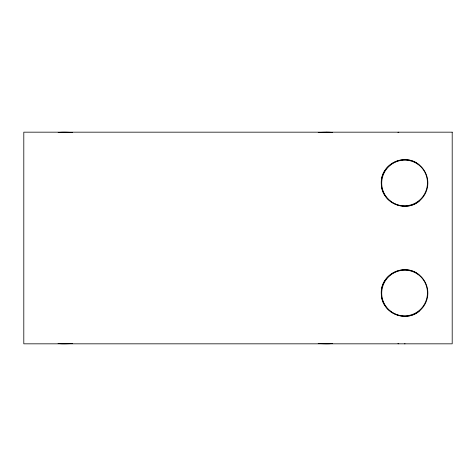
<?xml version="1.0" encoding="UTF-8"?>
<svg xmlns="http://www.w3.org/2000/svg" width="476" height="476" viewBox="0 0 476 476"><rect width="100%" height="100%" fill="white"/><g stroke="black" fill="none" stroke-linecap="round" stroke-linejoin="round"><path stroke-width="0.71" d="M419.862 200.539C406.183 213.641 380.871 202.478 381.306 183.552C379.931 164.654 404.648 152.272 418.969 164.672M419.862 310.596C406.183 323.698 380.871 312.536 381.306 293.609C379.931 274.712 404.648 262.33 418.969 274.729M397.948 132.608L398.805 132.173M404.576 343.827L405.046 343.827M397.948 343.392L398.805 343.827M72.412 343.493A23.021 2.332 -5.9 0 1 58.066 343.398M58.155 132.614A23.021 2.332 5.9 0 1 72.501 132.518M332.468 343.398A23.021 2.332 5.9 0 1 326.655 343.809A23.021 2.332 5.9 0 1 318.212 343.493M318.212 132.518A23.021 2.332 -5.9 0 1 326.655 132.203M326.655 132.185A23.021 2.332 -5.9 0 1 332.468 132.59M452.2 132.173L23.8 132.173L23.8 343.827L452.2 343.827L452.2 132.173M390.969 201.86A23.282 23.282 0 0 0 427.74 185.313A23.282 23.282 0 0 0 395.026 161.739A23.282 23.282 0 0 0 390.969 201.86M390.969 311.917A23.282 23.282 0 0 0 427.74 295.37A23.282 23.282 0 0 0 395.026 271.796A23.282 23.282 0 0 0 390.969 311.917M388.339 309.269A23.009 22.794 -45 0 0 420.695 309.144A23.009 22.794 -45 0 0 420.814 276.794A23.009 22.794 -45 0 0 388.464 276.913A23.009 22.794 -45 0 0 388.339 309.269M388.339 199.212A23.009 22.794 -45 0 0 420.695 199.087A23.009 22.794 -45 0 0 420.814 166.731A23.009 22.794 -45 0 0 388.464 166.856A23.009 22.794 -45 0 0 388.339 199.212"/></g></svg>
